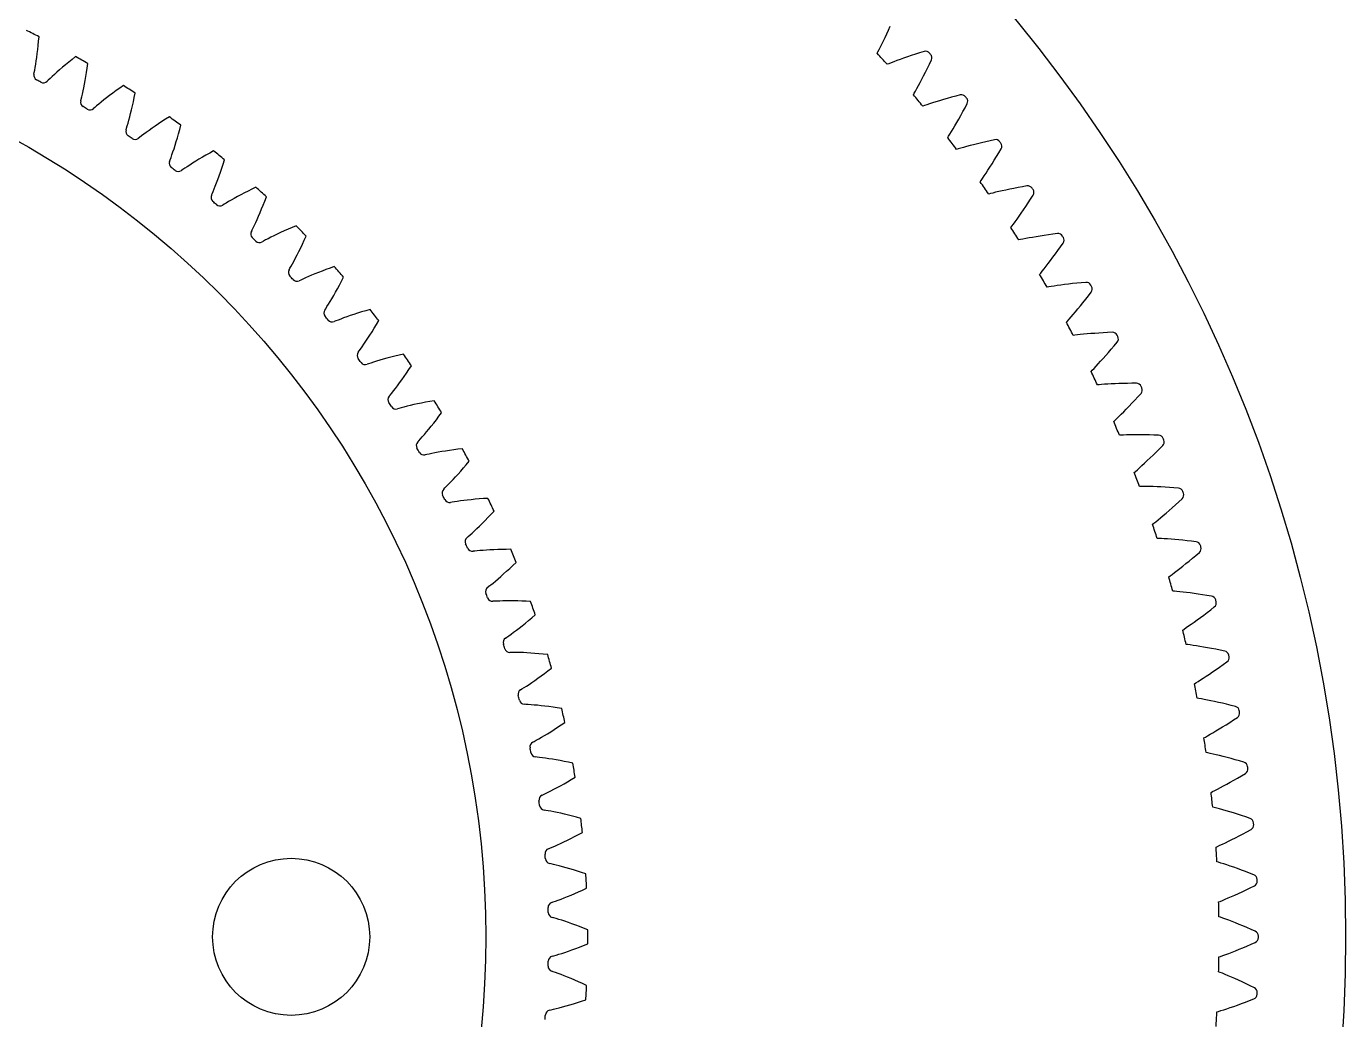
# Model space of a CAD drawing. Header units: millimetres. Extents: x -82 to 82, y -82 to 82.
# Drawn here: x 6.8 to 82.4, y -4.7 to 52.2 of the extents above; entities that cross this region are included whole.
import ezdxf

# ---------------------------------------------------------------- set-up
doc = ezdxf.new("R2010")
doc.units = ezdxf.units.MM

msp = doc.modelspace()

# ---------------------------------------------------------------- linework, layer by layer
at = {"layer": 'journal'}
msp.add_circle((-19, 0), 52.15, dxfattribs=at)
at = {"layer": 'outer'}
msp.add_circle((0, 0), 82.428227, dxfattribs=at)
at = {"layer": 'output_ring'}
for p, q in [((56.2258, 51.946476), (56.32638, 52.171796)), ((55.939775, 51.331768), (56.031903, 51.525693)), ((56.031903, 51.525693), (56.127463, 51.730886)), ((56.127463, 51.730886), (56.2258, 51.946476)), ((55.58438, 50.617611), (55.629186, 50.704791)), ((55.629186, 50.704791), (55.69422, 50.832763)), ((55.69422, 50.832763), (55.769497, 50.983044)), ((55.769497, 50.983044), (55.851924, 51.150307)), ((55.851924, 51.150307), (55.939775, 51.331768)), ((58.270045, 50.719956), (58.017645, 50.641682)), ((56.241858, 50.02435), (56.150472, 49.988902)), ((56.375927, 50.075651), (56.241858, 50.02435)), ((56.533254, 50.134807), (56.375927, 50.075651)), ((56.708216, 50.199298), (56.533254, 50.134807)), ((56.897866, 50.267701), (56.708216, 50.199298)), ((57.100358, 50.339053), (56.897866, 50.267701)), ((57.314416, 50.412641), (57.100358, 50.339053)), ((57.539104, 50.487904), (57.314416, 50.412641)), ((57.773704, 50.564381), (57.539104, 50.487904)), ((58.017645, 50.641682), (57.773704, 50.564381)), ((58.4617, 49.767329), (58.573808, 49.997361)), ((58.573808, 49.997361), (58.688114, 50.235618)), ((58.140425, 49.134123), (58.244494, 49.335135)), ((58.244494, 49.335135), (58.351773, 49.546418)), ((58.351773, 49.546418), (58.4617, 49.767329)), ((57.703686, 48.330806), (57.774022, 48.455942)), ((57.774022, 48.455942), (57.855526, 48.602939)), ((57.855526, 48.602939), (57.944885, 48.766603)), ((57.944885, 48.766603), (58.040258, 48.944227)), ((58.040258, 48.944227), (58.140425, 49.134123)), ((57.655269, 48.245578), (57.703686, 48.330806)), ((58.423426, 47.670947), (58.287327, 47.625305)), ((58.583092, 47.723463), (58.423426, 47.670947)), ((58.760602, 47.780571), (58.583092, 47.723463)), ((58.95295, 47.840972), (58.760602, 47.780571)), ((59.158252, 47.903782), (58.95295, 47.840972)), ((59.375204, 47.968342), (59.158252, 47.903782)), ((59.602847, 48.03413), (59.375204, 47.968342)), ((59.840443, 48.100715), (59.602847, 48.03413)), ((60.087407, 48.167734), (59.840443, 48.100715)), ((60.342863, 48.23537), (60.087407, 48.167734)), ((60.616101, 47.500688), (60.740283, 47.73395)), ((58.287327, 47.625305), (58.194536, 47.593715)), ((60.259345, 46.852834), (60.375377, 47.059439)), ((60.375377, 47.059439), (60.494459, 47.275553)), ((60.494459, 47.275553), (60.616101, 47.500688)), ((59.752469, 45.994113), (59.840057, 46.137568)), ((59.840057, 46.137568), (59.936191, 46.297347)), ((59.936191, 46.297347), (60.038918, 46.470821)), ((60.038918, 46.470821), (60.14695, 46.656356)), ((60.14695, 46.656356), (60.259345, 46.852834)), ((59.62501, 45.788907), (59.676954, 45.872032)), ((59.676954, 45.872032), (59.752469, 45.994113)), ((61.112363, 45.384472), (60.90461, 45.330314)), ((61.331828, 45.43989), (61.112363, 45.384472)), ((61.562026, 45.496087), (61.331828, 45.43989)), ((61.802202, 45.552665), (61.562026, 45.496087)), ((62.051756, 45.609283), (61.802202, 45.552665)), ((62.30982, 45.666162), (62.051756, 45.609283)), ((60.23054, 45.14271), (60.136508, 45.115033)), ((60.368431, 45.182613), (60.23054, 45.14271)), ((60.530156, 45.228396), (60.368431, 45.182613)), ((60.709901, 45.278021), (60.530156, 45.228396)), ((60.90461, 45.330314), (60.709901, 45.278021)), ((62.293063, 44.489901), (62.42109, 44.700839)), ((62.42109, 44.700839), (62.552053, 44.920683)), ((62.552053, 44.920683), (62.685894, 45.14854)), ((61.822348, 43.746869), (61.93225, 43.915889)), ((61.93225, 43.915889), (62.047956, 44.096738)), ((62.047956, 44.096738), (62.16848, 44.288336)), ((62.16848, 44.288336), (62.293063, 44.489901)), ((61.490149, 43.251906), (61.545529, 43.332783)), ((61.545529, 43.332783), (61.626089, 43.451595)), ((61.626089, 43.451595), (61.719608, 43.591256)), ((61.719608, 43.591256), (61.822348, 43.746869)), ((62.068088, 42.580919), (61.972979, 42.557204)), ((62.207529, 42.615012), (62.068088, 42.580919)), ((62.37103, 42.653983), (62.207529, 42.615012)), ((62.552695, 42.696038), (62.37103, 42.653983)), ((62.749423, 42.740131), (62.552695, 42.696038)), ((62.959261, 42.785542), (62.749423, 42.740131)), ((63.180854, 42.831721), (62.959261, 42.785542)), ((63.413204, 42.87823), (63.180854, 42.831721)), ((63.655538, 42.9247), (63.413204, 42.87823)), ((63.907245, 42.970818), (63.655538, 42.9247)), ((64.167464, 43.016841), (63.907245, 42.970818)), ((64.378267, 42.261872), (64.521533, 42.483924)), ((63.840109, 41.459759), (63.968551, 41.646142)), ((63.968551, 41.646142), (64.101465, 41.842314)), ((64.101465, 41.842314), (64.238213, 42.047705)), ((64.238213, 42.047705), (64.378267, 42.261872)), ((63.306131, 40.717513), (63.391597, 40.832848)), ((63.391597, 40.832848), (63.490882, 40.96847)), ((63.490882, 40.96847), (63.600048, 41.119644)), ((63.600048, 41.119644), (63.716932, 41.283914)), ((63.716932, 41.283914), (63.840109, 41.459759)), ((63.247414, 40.639026), (63.306131, 40.717513)), ((64.484152, 40.074968), (64.28575, 40.039151)), ((64.695708, 40.111551), (64.484152, 40.074968)), ((64.91904, 40.148411), (64.695708, 40.111551)), ((65.153133, 40.185149), (64.91904, 40.148411)), ((65.397201, 40.221431), (65.153133, 40.185149)), ((65.650618, 40.256968), (65.397201, 40.221431)), ((65.912536, 40.292053), (65.650618, 40.256968)), ((63.796747, 39.944426), (63.700729, 39.924715)), ((63.937494, 39.972651), (63.796747, 39.944426)), ((64.102483, 40.004741), (63.937494, 39.972651)), ((64.28575, 40.039151), (64.102483, 40.004741)), ((65.797411, 39.12132), (65.94264, 39.320805)), ((65.94264, 39.320805), (66.09154, 39.528919)), ((66.09154, 39.528919), (66.243978, 39.744777)), ((65.266172, 38.420282), (65.389832, 38.579513)), ((65.389832, 38.579513), (65.520265, 38.750045)), ((65.520265, 38.750045), (65.656399, 38.930886)), ((65.656399, 38.930886), (65.797411, 39.12132)), ((64.893721, 37.954852), (64.955674, 38.030811)), ((64.955674, 38.030811), (65.045894, 38.142466)), ((65.045894, 38.142466), (65.150771, 38.273812)), ((65.150771, 38.273812), (65.266172, 38.420282)), ((65.413486, 37.237858), (65.316726, 37.222185)), ((65.555291, 37.260164), (65.413486, 37.237858)), ((65.721479, 37.285317), (65.555291, 37.260164)), ((65.906026, 37.312022), (65.721479, 37.285317)), ((66.105754, 37.339499), (65.906026, 37.312022)), ((66.318656, 37.367192), (66.105754, 37.339499)), ((66.543336, 37.394667), (66.318656, 37.367192)), ((66.778762, 37.421569), (66.543336, 37.394667)), ((67.024136, 37.447599), (66.778762, 37.421569)), ((67.278818, 37.472493), (67.024136, 37.447599)), ((67.541976, 37.49658), (67.278818, 37.472493)), ((67.229064, 36.147333), (67.377926, 36.331694)), ((67.377926, 36.331694), (67.531382, 36.524922)), ((67.531382, 36.524922), (67.688866, 36.726619)), ((67.688866, 36.726619), (67.85021, 36.935904)), ((66.696363, 35.512008), (66.817797, 35.653517)), ((66.817797, 35.653517), (66.948016, 35.80743)), ((66.948016, 35.80743), (67.085476, 35.972351)), ((67.085476, 35.972351), (67.229064, 36.147333)), ((66.426182, 35.204092), (66.491261, 35.277391)), ((66.491261, 35.277391), (66.586078, 35.385169)), ((66.586078, 35.385169), (66.696363, 35.512008)), ((66.915466, 34.465961), (66.818136, 34.454354)), ((67.058082, 34.482309), (66.915466, 34.465961)), ((67.225177, 34.500481), (67.058082, 34.482309)), ((67.410681, 34.519435), (67.225177, 34.500481)), ((67.611384, 34.538524), (67.410681, 34.519435)), ((67.825259, 34.557277), (67.611384, 34.538524)), ((68.050893, 34.575319), (67.825259, 34.557277)), ((68.287239, 34.59234), (68.050893, 34.575319)), ((68.533487, 34.608072), (68.287239, 34.59234)), ((68.788988, 34.622279), (68.533487, 34.608072)), ((69.052924, 34.635324), (68.788988, 34.622279)), ((69.167443, 33.859888), (69.337409, 34.062234)), ((68.532997, 33.131549), (68.683786, 33.300364)), ((68.683786, 33.300364), (68.840238, 33.478331)), ((68.840238, 33.478331), (69.00165, 33.664963)), ((69.00165, 33.664963), (69.167443, 33.859888)), ((67.910201, 32.462081), (68.009448, 32.565795)), ((68.009448, 32.565795), (68.124948, 32.687904)), ((68.124948, 32.687904), (68.252201, 32.824204)), ((68.252201, 32.824204), (68.388751, 32.972529)), ((68.388751, 32.972529), (68.532997, 33.131549)), ((67.84211, 32.391572), (67.910201, 32.462081)), ((68.300055, 31.6336), (68.202324, 31.626079)), ((68.44323, 31.643962), (68.300055, 31.6336)), ((68.610939, 31.65512), (68.44323, 31.643962)), ((68.797074, 31.666289), (68.610939, 31.65512)), ((68.998401, 31.676957), (68.797074, 31.666289)), ((69.212873, 31.686737), (68.998401, 31.676957)), ((69.439065, 31.695315), (69.212873, 31.686737)), ((69.675916, 31.702424), (69.439065, 31.695315)), ((69.922607, 31.70783), (69.675916, 31.702424)), ((70.178479, 31.711326), (69.922607, 31.70783)), ((70.44273, 31.713307), (70.178479, 31.711326)), ((70.524676, 30.933755), (70.702966, 31.128806)), ((69.860287, 30.232623), (70.018013, 30.394976)), ((70.018013, 30.394976), (70.18178, 30.566234)), ((70.18178, 30.566234), (70.350866, 30.745944)), ((70.350866, 30.745944), (70.524676, 30.933755)), ((69.139019, 29.522227), (69.210003, 29.589822)), ((69.210003, 29.589822), (69.313506, 29.689289)), ((69.313506, 29.689289), (69.434018, 29.806455)), ((69.434018, 29.806455), (69.566867, 29.937306)), ((69.566867, 29.937306), (69.709509, 30.079783)), ((69.709509, 30.079783), (69.860287, 30.232623)), ((69.564822, 28.745742), (69.466861, 28.74232)), ((69.708305, 28.750099), (69.564822, 28.745742)), ((69.876335, 28.754225), (69.708305, 28.750099)), ((70.062774, 28.75759), (69.876335, 28.754225)), ((70.264371, 28.759818), (70.062774, 28.75759)), ((70.479064, 28.760609), (70.264371, 28.759818)), ((70.705417, 28.759707), (70.479064, 28.760609)), ((70.942358, 28.756891), (70.705417, 28.759707)), ((71.189059, 28.751962), (70.942358, 28.756891)), ((71.444853, 28.74474), (71.189059, 28.751962)), ((71.708955, 28.735654), (71.444853, 28.74474)), ((71.758185, 27.953354), (71.944487, 28.140768)), ((70.907972, 27.134266), (71.065018, 27.280658)), ((71.065018, 27.280658), (71.229405, 27.436264)), ((71.229405, 27.436264), (71.4002, 27.600515)), ((71.4002, 27.600515), (71.576663, 27.772986)), ((71.576663, 27.772986), (71.758185, 27.953354)), ((70.314635, 26.601089), (70.388387, 26.665653)), ((70.388387, 26.665653), (70.495965, 26.760698)), ((70.495965, 26.760698), (70.621277, 26.872715)), ((70.621277, 26.872715), (70.759489, 26.997888)), ((70.759489, 26.997888), (70.907972, 27.134266)), ((70.707548, 25.807455), (70.609531, 25.808138)), ((70.851088, 25.8058), (70.707548, 25.807455)), ((71.019143, 25.802886), (70.851088, 25.8058)), ((71.20556, 25.79844), (71.019143, 25.802886)), ((71.407073, 25.792224), (71.20556, 25.79844)), ((71.621612, 25.784024), (71.407073, 25.792224)), ((71.847728, 25.773644), (71.621612, 25.784024)), ((72.084343, 25.760909), (71.847728, 25.773644)), ((72.330621, 25.745653), (72.084343, 25.760909)), ((72.585889, 25.727726), (72.330621, 25.745653)), ((72.849378, 25.707588), (72.585889, 25.727726)), ((72.865806, 24.923914), (73.059792, 25.103361)), ((71.982039, 24.141147), (72.145078, 24.280834)), ((72.145078, 24.280834), (72.315836, 24.42942)), ((72.315836, 24.42942), (72.49336, 24.586374)), ((72.49336, 24.586374), (72.67689, 24.751305)), ((72.67689, 24.751305), (72.865806, 24.923914)), ((71.366895, 23.633284), (71.443287, 23.694703)), ((71.443287, 23.694703), (71.554749, 23.78516)), ((71.554749, 23.78516), (71.684643, 23.89183)), ((71.684643, 23.89183), (71.827975, 24.011106)), ((71.827975, 24.011106), (71.982039, 24.141147)), ((71.72623, 22.823893), (71.628327, 22.82868)), ((71.869574, 22.816228), (71.72623, 22.823893)), ((72.03736, 22.806279), (71.869574, 22.816228)), ((72.223427, 22.794031), (72.03736, 22.806279)), ((72.424503, 22.779382), (72.223427, 22.794031)), ((72.63851, 22.762205), (72.424503, 22.779382)), ((72.863993, 22.742366), (72.63851, 22.762205)), ((73.099868, 22.719733), (72.863993, 22.742366)), ((73.345291, 22.694178), (73.099868, 22.719733)), ((73.599584, 22.665576), (73.345291, 22.694178)), ((73.861999, 22.634423), (73.599584, 22.665576)), ((73.845595, 21.850748), (74.046926, 22.021915)), ((72.929825, 21.105677), (73.09857, 21.238414)), ((73.09857, 21.238414), (73.275401, 21.379719)), ((73.275401, 21.379719), (73.459341, 21.529101)), ((73.459341, 21.529101), (73.649617, 21.686201)), ((73.649617, 21.686201), (73.845595, 21.850748)), ((72.293953, 20.624018), (72.37285, 20.682184)), ((72.37285, 20.682184), (72.488003, 20.767894)), ((72.488003, 20.767894), (72.622249, 20.869032)), ((72.622249, 20.869032), (72.770451, 20.982201)), ((72.770451, 20.982201), (72.929825, 21.105677)), ((72.619079, 19.80029), (72.521462, 19.809172)), ((72.761977, 19.786629), (72.619079, 19.80029)), ((72.929199, 19.769663), (72.761977, 19.786629)), ((73.11459, 19.749634), (72.929199, 19.769663)), ((73.314876, 19.726578), (73.11459, 19.749634)), ((73.527976, 19.700453), (73.314876, 19.726578)), ((73.75243, 19.67119), (73.527976, 19.700453)), ((73.987151, 19.638699), (73.75243, 19.67119)), ((74.231288, 19.602889), (73.987151, 19.638699)), ((74.484161, 19.563664), (74.231288, 19.602889)), ((74.745041, 19.521549), (74.484161, 19.563664)), ((74.695835, 18.739248), (74.904157, 18.901834)), ((73.749667, 18.033179), (73.923822, 18.158734)), ((73.923822, 18.158734), (74.106415, 18.29251)), ((74.106415, 18.29251), (74.29645, 18.434058)), ((74.29645, 18.434058), (74.493138, 18.583053)), ((74.493138, 18.583053), (74.695835, 18.739248)), ((73.094183, 17.578571), (73.175447, 17.633382)), ((73.175447, 17.633382), (73.294088, 17.714195)), ((73.294088, 17.714195), (73.432452, 17.809622)), ((73.432452, 17.809622), (73.585262, 17.916486)), ((73.585262, 17.916486), (73.749667, 18.033179)), ((73.38453, 16.74195), (73.287371, 16.754912)), ((73.52673, 16.722317), (73.38453, 16.74195)), ((73.693095, 16.698363), (73.52673, 16.722317)), ((73.877485, 16.670589), (73.693095, 16.698363)), ((74.07663, 16.639166), (73.877485, 16.670589)), ((74.288449, 16.604141), (74.07663, 16.639166)), ((74.511481, 16.565503), (74.288449, 16.604141)), ((74.744635, 16.523212), (74.511481, 16.565503)), ((74.987059, 16.47721), (74.744635, 16.523212)), ((75.238067, 16.427431), (74.987059, 16.47721)), ((75.496954, 16.374428), (75.238067, 16.427431)), ((74.619388, 15.047197), (74.807422, 15.173209)), ((74.807422, 15.173209), (75.003217, 15.306676)), ((75.003217, 15.306676), (75.205972, 15.447304)), ((75.205972, 15.447304), (75.415032, 15.594874)), ((75.415032, 15.594874), (75.62998, 15.748593)), ((73.766182, 14.502285), (73.849669, 14.553645)), ((73.849669, 14.553645), (73.97159, 14.629418)), ((73.97159, 14.629418), (74.113829, 14.718968)), ((74.113829, 14.718968), (74.27098, 14.819339)), ((74.27098, 14.819339), (74.440127, 14.929045)), ((74.440127, 14.929045), (74.619388, 15.047197)), ((74.021239, 13.654239), (73.924708, 13.671259)), ((74.162493, 13.628669), (74.021239, 13.654239)), ((74.327709, 13.59777), (74.162493, 13.628669)), ((74.510773, 13.562298), (74.327709, 13.59777)), ((74.708428, 13.522563), (74.510773, 13.562298)), ((74.918595, 13.478699), (74.708428, 13.522563)), ((75.139813, 13.430756), (74.918595, 13.478699)), ((75.370991, 13.378738), (75.139813, 13.430756)), ((75.611276, 13.322625), (75.370991, 13.378738)), ((75.859979, 13.262378), (75.611276, 13.322625)), ((76.116421, 13.19858), (75.859979, 13.262378)), ((75.377191, 12.02729), (75.578404, 12.152441)), ((75.578404, 12.152441), (75.78687, 12.284455)), ((75.78687, 12.284455), (76.001926, 12.423141)), ((76.001926, 12.423141), (76.223122, 12.567724)), ((74.308769, 11.400557), (74.394333, 11.448376)), ((74.394333, 11.448376), (74.519321, 11.518977)), ((74.519321, 11.518977), (74.665185, 11.602492)), ((74.665185, 11.602492), (74.826401, 11.696194)), ((74.826401, 11.696194), (74.999994, 11.798721)), ((74.999994, 11.798721), (75.184045, 11.909262)), ((75.184045, 11.909262), (75.377191, 12.02729)), ((74.52809, 10.542574), (74.432357, 10.563622)), ((74.668149, 10.511112), (74.52809, 10.542574)), ((74.831926, 10.473321), (74.668149, 10.511112)), ((75.013345, 10.430214), (74.831926, 10.473321)), ((75.209162, 10.382237), (75.013345, 10.430214)), ((75.417308, 10.329611), (75.209162, 10.382237)), ((75.636324, 10.272446), (75.417308, 10.329611)), ((75.865122, 10.210793), (75.636324, 10.272446)), ((76.102846, 10.144667), (75.865122, 10.210793)), ((76.348808, 10.074058), (76.102846, 10.144667)), ((76.602353, 9.999578), (76.348808, 10.074058)), ((76.021, 8.976886), (76.234811, 9.100054)), ((76.234811, 9.100054), (76.455486, 9.229613)), ((76.455486, 9.229613), (76.682543, 9.364807)), ((74.720993, 8.278828), (74.808485, 8.323022)), ((74.808485, 8.323022), (74.936319, 8.388328)), ((74.936319, 8.388328), (75.085552, 8.465661)), ((75.085552, 8.465661), (75.250551, 8.55253)), ((75.250551, 8.55253), (75.428285, 8.647698)), ((75.428285, 8.647698), (75.616804, 8.750435)), ((75.616804, 8.750435), (75.814723, 8.860271)), ((75.814723, 8.860271), (76.021, 8.976886)), ((74.904194, 7.412414), (74.809425, 7.437452)), ((75.042812, 7.375114), (74.904194, 7.412414)), ((75.204863, 7.330498), (75.042812, 7.375114)), ((75.384317, 7.279832), (75.204863, 7.330498)), ((75.577954, 7.223697), (75.384317, 7.279832)), ((75.783713, 7.162401), (75.577954, 7.223697)), ((76.000144, 7.096115), (75.783713, 7.162401)), ((76.226159, 7.024935), (76.000144, 7.096115)), ((76.460906, 6.948912), (76.226159, 7.024935)), ((76.703695, 6.868065), (76.460906, 6.948912)), ((76.953898, 6.783033), (76.703695, 6.868065)), ((76.774918, 6.019894), (77.007437, 6.145461)), ((75.221854, 5.242962), (75.374195, 5.313979)), ((75.374195, 5.313979), (75.542687, 5.393862)), ((75.542687, 5.393862), (75.72425, 5.481504)), ((75.72425, 5.481504), (75.916905, 5.576256)), ((75.916905, 5.576256), (76.119251, 5.677708)), ((76.119251, 5.677708), (76.33023, 5.785583)), ((76.33023, 5.785583), (76.549011, 5.89969)), ((76.549011, 5.89969), (76.774918, 6.019894)), ((75.002131, 5.142576), (75.091397, 5.183067)), ((75.091397, 5.183067), (75.221854, 5.242962)), ((75.14889, 4.26925), (75.055253, 4.298234)), ((75.285825, 4.226178), (75.14889, 4.26925)), ((75.445865, 4.174815), (75.285825, 4.226178)), ((75.62304, 4.116679), (75.445865, 4.174815)), ((75.814156, 4.052485), (75.62304, 4.116679)), ((76.017168, 3.982625), (75.814156, 4.052485)), ((76.230633, 3.907334), (76.017168, 3.982625)), ((76.453469, 3.826753), (76.230633, 3.907334)), ((76.684827, 3.740966), (76.453469, 3.826753)), ((76.924017, 3.650023), (76.684827, 3.740966)), ((77.170441, 3.554589), (76.924017, 3.650023)), ((75.702295, 2.225732), (75.887369, 2.305693)), ((75.887369, 2.305693), (76.083823, 2.392295)), ((76.083823, 2.392295), (76.290239, 2.485184)), ((76.290239, 2.485184), (76.50555, 2.58413)), ((76.50555, 2.58413), (76.728918, 2.688975)), ((76.728918, 2.688975), (76.95966, 2.799614)), ((76.95966, 2.799614), (77.197233, 2.915334)), ((75.151691, 1.997302), (75.242574, 2.03402)), ((75.242574, 2.03402), (75.375424, 2.088399)), ((75.375424, 2.088399), (75.530605, 2.152974)), ((75.530605, 2.152974), (75.702295, 2.225732)), ((75.261749, 1.118596), (75.169408, 1.151476)), ((75.39676, 1.069828), (75.261749, 1.118596)), ((75.554509, 1.011808), (75.39676, 1.069828)), ((75.729095, 0.946304), (75.554509, 1.011808)), ((75.917355, 0.874163), (75.729095, 0.946304)), ((76.117263, 0.795863), (75.917355, 0.874163)), ((76.327388, 0.711699), (76.117263, 0.795863)), ((76.546654, 0.621857), (76.327388, 0.711699)), ((76.774216, 0.526458), (76.546654, 0.621857)), ((77.009389, 0.425578), (76.774216, 0.526458)), ((77.2516, 0.319908), (77.009389, 0.425578)), ((76.117263, -0.795863), (76.327388, -0.711699)), ((76.327388, -0.711699), (76.546654, -0.621857)), ((76.546654, -0.621857), (76.774216, -0.526458)), ((76.774216, -0.526458), (77.009389, -0.425578)), ((77.009389, -0.425578), (77.2516, -0.319908)), ((75.169408, -1.151476), (75.261749, -1.118596)), ((75.261749, -1.118596), (75.39676, -1.069828)), ((75.39676, -1.069828), (75.554509, -1.011808)), ((75.554509, -1.011808), (75.729095, -0.946304)), ((75.729095, -0.946304), (75.917355, -0.874163)), ((75.917355, -0.874163), (76.117263, -0.795863)), ((75.242574, -2.03402), (75.151691, -1.997302)), ((75.375424, -2.088399), (75.242574, -2.03402)), ((75.530605, -2.152974), (75.375424, -2.088399)), ((75.702295, -2.225732), (75.530605, -2.152974)), ((75.887369, -2.305693), (75.702295, -2.225732)), ((76.083823, -2.392295), (75.887369, -2.305693)), ((76.290239, -2.485184), (76.083823, -2.392295)), ((76.50555, -2.58413), (76.290239, -2.485184)), ((76.728918, -2.688975), (76.50555, -2.58413)), ((76.95966, -2.799614), (76.728918, -2.688975)), ((77.197233, -2.915334), (76.95966, -2.799614)), ((76.453469, -3.826753), (76.684827, -3.740966)), ((76.684827, -3.740966), (76.924017, -3.650023)), ((76.924017, -3.650023), (77.170441, -3.554589)), ((75.055253, -4.298234), (75.14889, -4.26925)), ((75.14889, -4.26925), (75.285825, -4.226178)), ((75.285825, -4.226178), (75.445865, -4.174815)), ((75.445865, -4.174815), (75.62304, -4.116679)), ((75.62304, -4.116679), (75.814156, -4.052485)), ((75.814156, -4.052485), (76.017168, -3.982625)), ((76.017168, -3.982625), (76.230633, -3.907334)), ((76.230633, -3.907334), (76.453469, -3.826753))]:
    msp.add_line(p, q, dxfattribs=at)
for centre, radius, start, end in [((58.35532, 50.432331), 0.3, 40.834511, 106.51415), ((0, 0), 75.178227, 41.677612, 42.322388), ((0, 0), 77.428227, 40.765489, 40.834511), ((58.416032, 50.361996), 0.3, 335.08585, 40.765489), ((0, 0), 75.178227, 39.277612, 39.922388), ((60.416019, 47.944426), 0.3, 38.434511, 104.11415), ((0, 0), 77.428227, 38.365489, 38.434511), ((60.473732, 47.871611), 0.3, 332.68585, 38.365489), ((0, 0), 75.178227, 36.877612, 37.522388), ((62.370729, 45.37241), 0.3, 36.034511, 101.71415), ((0, 0), 77.428227, 35.965489, 36.034511), ((62.425342, 45.297242), 0.3, 330.28585, 35.965489), ((0, 0), 75.178227, 34.477612, 35.122388), ((64.216018, 42.720796), 0.3, 33.634511, 99.31415), ((0, 0), 77.428227, 33.565489, 33.634511), ((64.267435, 42.643407), 0.3, 327.88585, 33.565489), ((0, 0), 75.178227, 32.077612, 32.722388), ((65.948651, 39.994235), 0.3, 31.234511, 96.91415), ((0, 0), 77.428227, 31.165489, 31.234511), ((65.996783, 39.91476), 0.3, 325.48585, 31.165489), ((0, 0), 75.178227, 29.677612, 30.322388), ((67.565588, 37.19751), 0.3, 28.834511, 94.51415), ((0, 0), 77.428227, 28.765489, 28.834511), ((67.610349, 37.11609), 0.3, 323.08585, 28.765489), ((0, 0), 75.178227, 27.277612, 27.922388), ((69.063991, 34.335528), 0.3, 26.434511, 92.11415), ((0, 0), 77.428227, 26.365489, 26.434511), ((69.105304, 34.252305), 0.3, 320.68585, 26.365489), ((0, 0), 75.178227, 24.877612, 25.522388), ((70.441233, 31.413311), 0.3, 24.034511, 89.71415), ((70.479024, 31.32843), 0.3, 318.28585, 23.965489), ((0, 0), 77.428227, 23.965489, 24.034511), ((0, 0), 75.178227, 22.477612, 23.122388), ((71.694897, 28.435983), 0.3, 21.634511, 87.31415), ((71.729101, 28.349595), 0.3, 315.88585, 21.565489), ((0, 0), 77.428227, 21.565489, 21.634511), ((0, 0), 75.178227, 20.077612, 20.722388), ((72.822784, 25.408769), 0.3, 19.234511, 84.91415), ((72.85334, 25.321024), 0.3, 313.48585, 19.165489), ((0, 0), 77.428227, 19.165489, 19.234511), ((0, 0), 75.178227, 17.677612, 18.322388), ((73.822915, 22.33698), 0.3, 16.834511, 82.51415), ((73.849769, 22.248032), 0.3, 311.08585, 16.765489), ((0, 0), 77.428227, 16.765489, 16.834511), ((0, 0), 75.178227, 15.277612, 15.922388), ((74.693535, 19.226004), 0.3, 14.434511, 80.11415), ((74.716642, 19.13601), 0.3, 308.68585, 14.365489), ((0, 0), 77.428227, 14.365489, 14.434511), ((0, 0), 75.178227, 12.877612, 13.522388), ((75.433118, 16.081299), 0.3, 12.034511, 77.71415), ((75.452435, 15.990416), 0.3, 306.28585, 11.965489), ((0, 0), 77.428227, 11.965489, 12.034511), ((0, 0), 75.178227, 10.477612, 11.122388), ((76.040365, 12.908381), 0.3, 9.634511, 75.31415), ((76.05586, 12.816769), 0.3, 303.88585, 9.565489), ((0, 0), 77.428227, 9.565489, 9.634511), ((0, 0), 75.178227, 8.077612, 8.722388), ((76.514211, 9.712819), 0.3, 7.234511, 72.91415), ((76.525857, 9.620638), 0.3, 301.48585, 7.165489), ((0, 0), 77.428227, 7.165489, 7.234511), ((0, 0), 75.178227, 5.677612, 6.322388), ((76.853826, 6.500216), 0.3, 4.834511, 70.51415), ((76.861601, 6.407629), 0.3, 299.08585, 4.765489), ((0, 0), 77.428227, 4.765489, 4.834511), ((0, 0), 75.178227, 3.277612, 3.922388), ((77.058613, 3.27621), 0.3, 2.434511, 68.11415), ((77.062504, 3.183379), 0.3, 296.68585, 2.365489), ((0, 0), 77.428227, 2.365489, 2.434511), ((0, 0), 75.178227, 0.877612, 1.522388), ((77.128213, 0.046457), 0.3, 0.034511, 65.71415), ((0, 0), 77.428227, 359.965489, 0.034511), ((77.128213, -0.046457), 0.3, 294.28585, 359.965489), ((0, 0), 75.178227, 358.477612, 359.122388), ((77.062504, -3.183379), 0.3, 357.634511, 63.31415), ((77.058613, -3.27621), 0.3, 291.88585, 357.565489), ((0, 0), 77.428227, 357.565489, 357.634511), ((0, 0), 75.178227, 356.077612, 356.722388)]:
    msp.add_arc(centre, radius, start, end, dxfattribs=at)
at = {"layer": 'pin'}
msp.add_circle((22, 0), 4.5, dxfattribs=at)
at = {"layer": 'thin_ring_external'}
for p, q in [((7.527855, 51.311191), (7.550254, 51.566307)), ((7.449079, 50.600836), (7.476976, 50.827908)), ((7.476976, 50.827908), (7.503338, 51.064894)), ((7.503338, 51.064894), (7.527855, 51.311191)), ((7.330515, 49.810849), (7.360127, 49.987837)), ((7.360127, 49.987837), (7.390182, 50.17966)), ((7.390182, 50.17966), (7.420006, 50.38443)), ((7.420006, 50.38443), (7.449079, 50.600836)), ((9.069888, 49.965867), (8.895049, 49.818316)), ((9.253865, 50.117555), (9.069888, 49.965867)), ((9.446648, 50.272793), (9.253865, 50.117555)), ((9.647971, 50.431079), (9.446648, 50.272793)), ((10.314192, 49.771916), (10.35061, 50.02541)), ((7.26058, 49.422831), (7.277, 49.516065)), ((7.277, 49.516065), (7.302288, 49.651692)), ((7.302288, 49.651692), (7.330515, 49.810849)), ((8.180744, 49.176295), (8.081033, 49.080944)), ((8.298546, 49.286976), (8.180744, 49.176295)), ((8.430519, 49.40857), (8.298546, 49.286976)), ((8.574668, 49.538648), (8.430519, 49.40857)), ((8.729782, 49.675615), (8.574668, 49.538648)), ((8.895049, 49.818316), (8.729782, 49.675615)), ((10.196403, 49.066979), (10.236766, 49.292169)), ((10.236766, 49.292169), (10.276144, 49.527343)), ((10.276144, 49.527343), (10.314192, 49.771916)), ((8.081033, 49.080944), (8.011961, 49.016203)), ((10.0345, 48.284723), (10.073818, 48.459811)), ((10.073818, 48.459811), (10.114394, 48.649687)), ((10.114394, 48.649687), (10.155453, 48.852503)), ((10.155453, 48.852503), (10.196403, 49.066979)), ((11.971826, 48.485011), (11.779772, 48.343688)), ((12.172868, 48.629392), (11.971826, 48.485011)), ((12.382605, 48.776348), (12.172868, 48.629392)), ((9.943296, 47.901146), (9.964827, 47.993334)), ((9.964827, 47.993334), (9.997549, 48.127363)), ((9.997549, 48.127363), (10.0345, 48.284723)), ((10.972203, 47.708319), (10.848483, 47.604296)), ((11.110673, 47.822458), (10.972203, 47.708319)), ((11.261769, 47.944398), (11.110673, 47.822458)), ((11.424193, 48.072611), (11.261769, 47.944398)), ((11.59707, 48.205992), (11.424193, 48.072611)), ((11.779772, 48.343688), (11.59707, 48.205992)), ((12.907766, 47.606732), (12.960039, 47.839379)), ((12.960039, 47.839379), (13.011502, 48.081485)), ((13.011502, 48.081485), (13.06183, 48.332588)), ((10.74367, 47.514581), (10.671137, 47.453744)), ((10.848483, 47.604296), (10.74367, 47.514581)), ((12.699212, 46.784614), (12.750186, 46.971966)), ((12.750186, 46.971966), (12.802356, 47.172213)), ((12.802356, 47.172213), (12.855059, 47.384107)), ((12.855059, 47.384107), (12.907766, 47.606732)), ((15.021931, 46.973484), (14.804416, 46.838306)), ((12.538113, 46.233988), (12.56469, 46.32485)), ((12.56469, 46.32485), (12.604745, 46.456872)), ((12.604745, 46.456872), (12.650309, 46.611958)), ((12.650309, 46.611958), (12.699212, 46.784614)), ((13.856967, 46.204542), (13.699383, 46.091111)), ((14.026207, 46.323613), (13.856967, 46.204542)), ((14.206169, 46.447268), (14.026207, 46.323613)), ((14.396179, 46.57469), (14.206169, 46.447268)), ((14.595727, 46.705218), (14.396179, 46.57469)), ((14.804416, 46.838306), (14.595727, 46.705218)), ((15.546872, 46.006129), (15.611594, 46.245032)), ((15.611594, 46.245032), (15.675678, 46.492982)), ((13.315977, 45.803919), (13.240202, 45.74717)), ((13.425572, 45.887723), (13.315977, 45.803919)), ((13.554835, 45.984773), (13.425572, 45.887723)), ((13.699383, 46.091111), (13.554835, 45.984773)), ((15.352676, 45.348662), (15.416972, 45.557332)), ((15.416972, 45.557332), (15.481863, 45.776715)), ((15.481863, 45.776715), (15.546872, 46.006129)), ((15.068692, 44.515678), (15.115959, 44.645293)), ((15.115959, 44.645293), (15.169997, 44.797633)), ((15.169997, 44.797633), (15.228337, 44.967334)), ((15.228337, 44.967334), (15.289555, 45.151594)), ((15.289555, 45.151594), (15.352676, 45.348662)), ((16.911162, 44.664246), (16.714422, 44.547485)), ((17.117598, 44.783584), (16.911162, 44.664246)), ((17.333302, 44.904973), (17.117598, 44.783584)), ((17.557933, 45.027964), (17.333302, 44.904973)), ((15.03715, 44.426418), (15.068692, 44.515678)), ((15.790141, 43.954152), (15.711355, 43.901663)), ((15.904186, 44.031791), (15.790141, 43.954152)), ((16.038599, 44.121573), (15.904186, 44.031791)), ((16.188785, 44.219787), (16.038599, 44.121573)), ((16.352379, 44.324364), (16.188785, 44.219787)), ((16.527922, 44.433932), (16.352379, 44.324364)), ((16.714422, 44.547485), (16.527922, 44.433932)), ((17.951239, 43.807675), (18.028788, 44.03316)), ((18.028788, 44.03316), (18.106572, 44.268135)), ((18.106572, 44.268135), (18.184218, 44.512177)), ((17.653511, 43.013489), (17.724787, 43.194097)), ((17.724787, 43.194097), (17.798668, 43.387389)), ((17.798668, 43.387389), (17.874362, 43.5922)), ((17.874362, 43.5922), (17.951239, 43.807675)), ((17.432817, 42.483927), (17.469228, 42.571314)), ((17.469228, 42.571314), (17.523564, 42.698129)), ((17.523564, 42.698129), (17.585912, 42.84726)), ((17.585912, 42.84726), (17.653511, 43.013489)), ((18.921739, 42.409306), (18.740427, 42.309575)), ((19.114212, 42.512413), (18.921739, 42.409306)), ((19.317085, 42.618159), (19.114212, 42.512413)), ((19.529781, 42.725943), (19.317085, 42.618159)), ((19.751845, 42.835265), (19.529781, 42.725943)), ((19.98291, 42.945695), (19.751845, 42.835265)), ((20.488859, 42.156796), (20.579831, 42.396191)), ((18.158648, 41.970897), (18.077091, 41.922828)), ((18.276798, 42.042136), (18.158648, 41.970897)), ((18.415952, 42.124377), (18.276798, 42.042136)), ((18.571321, 42.214168), (18.415952, 42.124377)), ((18.740427, 42.309575), (18.571321, 42.214168)), ((20.219765, 41.49468), (20.308396, 41.705593)), ((20.308396, 41.705593), (20.398248, 41.926463)), ((20.398248, 41.926463), (20.488859, 42.156796)), ((19.890716, 40.766762), (19.96737, 40.929014)), ((19.96737, 40.929014), (20.048487, 41.105421)), ((20.048487, 41.105421), (20.132904, 41.29435)), ((20.132904, 41.29435), (20.219765, 41.49468)), ((19.717839, 40.412414), (19.759009, 40.497662)), ((19.759009, 40.497662), (19.820248, 40.621291)), ((19.820248, 40.621291), (19.890716, 40.766762)), ((20.839753, 40.080347), (20.679675, 39.999251)), ((21.013858, 40.166293), (20.839753, 40.080347)), ((21.200389, 40.255885), (21.013858, 40.166293)), ((21.39825, 40.348232), (21.200389, 40.255885)), ((21.60664, 40.442641), (21.39825, 40.348232)), ((21.824951, 40.538545), (21.60664, 40.442641)), ((22.0527, 40.635468), (21.824951, 40.538545)), ((22.289497, 40.733002), (22.0527, 40.635468)), ((22.751219, 39.917429), (22.85524, 40.151449)), ((20.414306, 39.860178), (20.330225, 39.816675)), ((20.536201, 39.924801), (20.414306, 39.860178)), ((20.679675, 39.999251), (20.536201, 39.924801)), ((22.44606, 39.271142), (22.546175, 39.476852)), ((22.546175, 39.476852), (22.648058, 39.692437)), ((22.648058, 39.692437), (22.751219, 39.917429)), ((21.999036, 38.421088), (22.077411, 38.562455)), ((22.077411, 38.562455), (22.162887, 38.720239)), ((22.162887, 38.720239), (22.253598, 38.89191)), ((22.253598, 38.89191), (22.348295, 39.075901)), ((22.348295, 39.075901), (22.44606, 39.271142)), ((21.885276, 38.218169), (21.931079, 38.30102)), ((21.931079, 38.30102), (21.999036, 38.421088)), ((22.987194, 37.824803), (22.822891, 37.752649)), ((23.165769, 37.901027), (22.987194, 37.824803)), ((23.356952, 37.980207), (23.165769, 37.901027)), ((23.559599, 38.061515), (23.356952, 37.980207)), ((23.772874, 38.144301), (23.559599, 38.061515)), ((23.996137, 38.228033), (23.772874, 38.144301)), ((24.228879, 38.312263), (23.996137, 38.228033)), ((24.47069, 38.396603), (24.228879, 38.312263)), ((22.550264, 37.628406), (22.463914, 37.5896)), ((22.675534, 37.686215), (22.550264, 37.628406)), ((22.822891, 37.752649), (22.675534, 37.686215)), ((24.546484, 36.928338), (24.657779, 37.128221)), ((24.657779, 37.128221), (24.771383, 37.337867)), ((24.771383, 37.337867), (24.886783, 37.556834)), ((24.886783, 37.556834), (25.003537, 37.784768)), ((24.139355, 36.241036), (24.233393, 36.393872)), ((24.233393, 36.393872), (24.333423, 36.560285)), ((24.333423, 36.560285), (24.438112, 36.73878)), ((24.438112, 36.73878), (24.546484, 36.928338)), ((23.928546, 35.907857), (23.978843, 35.988059)), ((23.978843, 35.988059), (24.053311, 36.104201)), ((24.053311, 36.104201), (24.139355, 36.241036)), ((25.384878, 35.589185), (25.189624, 35.520658)), ((25.591697, 35.659206), (25.384878, 35.589185)), ((25.809208, 35.730118), (25.591697, 35.659206)), ((26.036744, 35.801424), (25.809208, 35.730118)), ((26.273774, 35.872704), (26.036744, 35.801424)), ((26.519863, 35.943596), (26.273774, 35.872704)), ((24.560036, 35.282356), (24.471679, 35.248367)), ((24.688299, 35.333177), (24.560036, 35.282356)), ((24.839092, 35.391392), (24.688299, 35.333177)), ((25.007121, 35.454386), (24.839092, 35.391392)), ((25.189624, 35.520658), (25.007121, 35.454386)), ((26.636796, 34.666833), (26.761777, 34.869902)), ((26.761777, 34.869902), (26.889063, 35.08218)), ((26.889063, 35.08218), (27.018197, 35.303336)), ((26.172601, 33.956977), (26.281646, 34.117627)), ((26.281646, 34.117627), (26.396009, 34.290084)), ((26.396009, 34.290084), (26.514658, 34.473385)), ((26.514658, 34.473385), (26.636796, 34.666833)), ((25.841443, 33.488494), (25.896082, 33.565804)), ((25.896082, 33.565804), (25.976835, 33.677667)), ((25.976835, 33.677667), (26.070286, 33.809555)), ((26.070286, 33.809555), (26.172601, 33.956977)), ((27.940577, 33.266086), (27.709459, 33.207423)), ((28.181173, 33.324201), (27.940577, 33.266086)), ((28.430794, 33.381429), (28.181173, 33.324201)), ((26.437516, 32.829156), (26.347421, 32.800086)), ((26.568385, 32.872834), (26.437516, 32.829156)), ((26.722156, 32.922654), (26.568385, 32.872834)), ((26.893399, 32.976295), (26.722156, 32.922654)), ((27.079276, 33.032413), (26.893399, 32.976295)), ((27.278009, 33.09008), (27.079276, 33.032413)), ((27.488371, 33.148602), (27.278009, 33.09008)), ((27.709459, 33.207423), (27.488371, 33.148602)), ((28.75198, 32.500982), (28.893101, 32.714689)), ((28.21604, 31.737251), (28.344607, 31.913737)), ((28.344607, 31.913737), (28.477215, 32.100163)), ((28.477215, 32.100163), (28.613193, 32.296039)), ((28.613193, 32.296039), (28.75198, 32.500982)), ((27.618158, 30.967428), (27.676973, 31.04161)), ((27.676973, 31.04161), (27.763765, 31.148854)), ((27.763765, 31.148854), (27.86434, 31.275394)), ((27.86434, 31.275394), (27.974621, 31.416957)), ((27.974621, 31.416957), (28.09235, 31.571356)), ((28.09235, 31.571356), (28.21604, 31.737251)), ((28.177005, 30.276254), (28.085445, 30.252191)), ((28.310081, 30.312657), (28.177005, 30.276254)), ((28.466363, 30.35393), (28.310081, 30.312657)), ((28.640301, 30.398057), (28.466363, 30.35393)), ((28.828987, 30.443849), (28.640301, 30.398057)), ((29.030595, 30.490482), (28.828987, 30.443849)), ((29.243861, 30.537326), (29.030595, 30.490482)), ((29.467854, 30.583879), (29.243861, 30.537326)), ((29.701853, 30.629721), (29.467854, 30.583879)), ((29.945285, 30.674494), (29.701853, 30.629721)), ((30.197679, 30.717883), (29.945285, 30.674494)), ((30.173448, 29.436006), (30.32001, 29.624094)), ((30.32001, 29.624094), (30.469876, 29.821081)), ((30.469876, 29.821081), (30.622555, 30.026689)), ((29.516069, 28.646251), (29.63398, 28.781524)), ((29.63398, 28.781524), (29.760037, 28.929203)), ((29.760037, 28.929203), (29.892677, 29.088032)), ((29.892677, 29.088032), (30.030771, 29.257168)), ((30.030771, 29.257168), (30.173448, 29.436006)), ((29.253295, 28.352314), (29.316108, 28.423144)), ((29.316108, 28.423144), (29.408676, 28.525444)), ((29.408676, 28.525444), (29.516069, 28.646251)), ((29.773218, 27.631405), (29.680472, 27.612422)), ((29.908097, 27.660421), (29.773218, 27.631405)), ((30.066416, 27.693022), (29.908097, 27.660421)), ((30.242521, 27.7275), (30.066416, 27.693022)), ((30.433443, 27.762829), (30.242521, 27.7275)), ((30.637314, 27.798284), (30.433443, 27.762829)), ((30.852837, 27.833309), (30.637314, 27.798284)), ((31.079053, 27.867452), (30.852837, 27.833309)), ((31.315223, 27.900334), (31.079053, 27.867452)), ((31.560751, 27.931629), (31.315223, 27.900334)), ((31.815153, 27.961049), (31.560751, 27.931629)), ((32.037533, 27.050613), (32.201307, 27.247498)), ((31.420829, 26.350475), (31.568031, 26.511747)), ((31.568031, 26.511747), (31.720343, 26.682453)), ((31.720343, 26.682453), (31.877043, 26.862181)), ((31.877043, 26.862181), (32.037533, 27.050613)), ((30.741889, 25.651096), (30.808508, 25.718357)), ((30.808508, 25.718357), (30.906571, 25.815403)), ((30.906571, 25.815403), (31.020456, 25.930111)), ((31.020456, 25.930111), (31.14564, 26.058683)), ((31.14564, 26.058683), (31.27964, 26.199193)), ((31.27964, 26.199193), (31.420829, 26.350475)), ((31.695193, 24.972736), (31.517456, 24.948012)), ((31.887771, 24.997494), (31.695193, 24.972736)), ((32.093285, 25.021665), (31.887771, 24.997494)), ((32.310411, 25.044764), (32.093285, 25.021665)), ((32.538165, 25.066393), (32.310411, 25.044764)), ((32.775787, 25.086215), (32.538165, 25.066393)), ((33.022667, 25.103937), (32.775787, 25.086215)), ((33.278302, 25.119297), (33.022667, 25.103937)), ((31.221309, 24.90264), (31.127658, 24.888795)), ((31.357582, 24.924182), (31.221309, 24.90264)), ((31.517456, 24.948012), (31.357582, 24.924182)), ((33.279564, 24.018689), (33.450191, 24.197994)), ((33.450191, 24.197994), (33.624562, 24.385558)), ((32.646546, 23.389617), (32.795854, 23.532891)), ((32.795854, 23.532891), (32.951717, 23.685809)), ((32.951717, 23.685809), (33.113201, 23.847866)), ((33.113201, 23.847866), (33.279564, 24.018689)), ((32.079418, 22.871976), (32.149641, 22.935465)), ((32.149641, 22.935465), (32.252902, 23.026962)), ((32.252902, 23.026962), (32.372932, 23.135222)), ((32.372932, 23.135222), (32.505009, 23.256702)), ((32.505009, 23.256702), (32.646546, 23.389617)), ((32.51688, 22.098246), (32.422608, 22.089581)), ((32.654132, 22.112248), (32.51688, 22.098246)), ((32.815076, 22.127235), (32.654132, 22.112248)), ((32.993905, 22.142131), (32.815076, 22.127235)), ((33.187555, 22.156242), (32.993905, 22.142131)), ((33.394089, 22.169055), (33.187555, 22.156242)), ((33.612157, 22.180158), (33.394089, 22.169055)), ((33.840756, 22.189208), (33.612157, 22.180158)), ((34.079109, 22.19591), (33.840756, 22.189208)), ((34.326591, 22.200005), (34.079109, 22.19591)), ((34.582685, 22.201259), (34.326591, 22.200005)), ((34.523314, 21.102253), (34.70356, 21.271886)), ((34.70356, 21.271886), (34.887998, 21.44956)), ((33.707959, 20.384092), (33.856604, 20.509008)), ((33.856604, 20.509008), (34.013578, 20.643839)), ((34.013578, 20.643839), (34.177627, 20.787939)), ((34.177627, 20.787939), (34.347794, 20.940854)), ((34.347794, 20.940854), (34.523314, 21.102253)), ((33.261821, 20.023394), (33.335435, 20.082919)), ((33.335435, 20.082919), (33.443579, 20.168588)), ((33.443579, 20.168588), (33.569391, 20.270071)), ((33.569391, 20.270071), (33.707959, 20.384092)), ((33.655995, 19.226741), (33.561389, 19.223282)), ((33.79381, 19.233161), (33.655995, 19.226741)), ((33.955336, 19.239259), (33.79381, 19.233161)), ((34.134714, 19.244281), (33.955336, 19.239259)), ((34.328847, 19.247703), (34.134714, 19.244281)), ((34.535773, 19.249119), (34.328847, 19.247703)), ((34.754121, 19.248192), (34.535773, 19.249119)), ((34.982872, 19.244635), (34.754121, 19.248192)), ((35.221233, 19.238197), (34.982872, 19.244635)), ((35.468564, 19.228652), (35.221233, 19.238197)), ((35.724338, 19.215797), (35.468564, 19.228652)), ((35.604516, 18.12173), (35.793832, 18.281176)), ((35.793832, 18.281176), (35.987779, 18.44842)), ((34.606198, 17.343362), (34.750837, 17.449575)), ((34.750837, 17.449575), (34.906137, 17.566113)), ((34.906137, 17.566113), (35.0703, 17.692093)), ((35.0703, 17.692093), (35.242039, 17.826937)), ((35.242039, 17.826937), (35.420371, 17.970245)), ((35.420371, 17.970245), (35.604516, 18.12173)), ((34.285506, 17.114003), (34.362287, 17.169382)), ((34.362287, 17.169382), (34.474986, 17.248963)), ((34.474986, 17.248963), (34.606198, 17.343362)), ((34.635196, 16.296844), (34.540543, 16.298603)), ((34.773156, 16.295663), (34.635196, 16.296844)), ((34.934772, 16.292854), (34.773156, 16.295663)), ((35.114154, 16.287986), (34.934772, 16.292854)), ((35.308181, 16.280709), (35.114154, 16.287986)), ((35.51487, 16.270723), (35.308181, 16.280709)), ((35.732836, 16.25777), (35.51487, 16.270723)), ((35.961044, 16.241617), (35.732836, 16.25777)), ((36.198688, 16.222057), (35.961044, 16.241617)), ((36.445117, 16.198902), (36.198688, 16.222057)), ((36.699795, 16.171977), (36.445117, 16.198902)), ((36.519885, 15.086172), (36.717698, 15.234947)), ((36.717698, 15.234947), (36.920563, 15.391253)), ((35.480205, 14.363981), (35.630475, 14.462065)), ((35.630475, 14.462065), (35.791959, 14.569871)), ((35.791959, 14.569871), (35.962813, 14.686616)), ((35.962813, 14.686616), (36.141719, 14.811794)), ((36.141719, 14.811794), (36.327675, 14.945061)), ((36.327675, 14.945061), (36.519885, 15.086172)), ((35.147365, 14.152636), (35.22708, 14.203701)), ((35.22708, 14.203701), (35.343992, 14.276954)), ((35.343992, 14.276954), (35.480205, 14.363981)), ((35.451508, 13.317455), (35.357096, 13.324425)), ((35.589194, 13.308675), (35.451508, 13.317455)), ((35.750409, 13.296968), (35.589194, 13.308675)), ((35.929251, 13.282226), (35.750409, 13.296968)), ((36.122582, 13.264271), (35.929251, 13.282226)), ((36.328408, 13.242914), (36.122582, 13.264271)), ((36.545329, 13.217973), (36.328408, 13.242914)), ((36.772301, 13.189273), (36.545329, 13.217973)), ((37.008506, 13.156652), (36.772301, 13.189273)), ((37.253286, 13.119957), (37.008506, 13.156652)), ((37.506094, 13.079043), (37.253286, 13.119957)), ((37.266643, 12.004798), (37.472351, 12.14245)), ((37.472351, 12.14245), (37.683518, 12.287343)), ((36.047957, 11.261586), (36.188757, 11.340977)), ((36.188757, 11.340977), (36.344203, 11.430634)), ((36.344203, 11.430634), (36.51138, 11.529381)), ((36.51138, 11.529381), (36.688406, 11.636536)), ((36.688406, 11.636536), (36.873936, 11.751669)), ((36.873936, 11.751669), (37.066951, 11.87449)), ((37.066951, 11.87449), (37.266643, 12.004798)), ((35.84478, 11.148288), (35.927188, 11.194885)), ((35.927188, 11.194885), (36.047957, 11.261586)), ((36.102453, 10.297621), (36.008569, 10.309782)), ((36.239446, 10.28127), (36.102453, 10.297621)), ((36.399772, 10.260699), (36.239446, 10.28127)), ((36.57753, 10.236127), (36.399772, 10.260699)), ((36.769579, 10.20755), (36.57753, 10.236127)), ((36.973915, 10.174887), (36.769579, 10.20755)), ((37.189133, 10.138034), (36.973915, 10.174887)), ((37.414179, 10.096875), (37.189133, 10.138034)), ((37.648229, 10.051291), (37.414179, 10.096875)), ((37.890615, 10.001167), (37.648229, 10.051291)), ((38.140785, 9.946389), (37.890615, 10.001167)), ((38.055499, 9.013076), (38.274327, 9.146117)), ((36.729703, 8.283531), (36.889851, 8.364489)), ((36.889851, 8.364489), (37.062215, 8.453876)), ((37.062215, 8.453876), (37.244875, 8.551117)), ((37.244875, 8.551117), (37.436465, 8.655854)), ((37.436465, 8.655854), (37.635953, 8.767856)), ((37.635953, 8.767856), (37.84252, 8.886965)), ((37.84252, 8.886965), (38.055499, 9.013076)), ((36.375633, 8.110084), (36.460483, 8.15207)), ((36.460483, 8.15207), (36.584743, 8.212016)), ((36.584743, 8.212016), (36.729703, 8.283531)), ((36.586054, 7.246514), (36.492982, 7.263827)), ((36.721938, 7.222641), (36.586054, 7.246514)), ((36.880887, 7.193269), (36.721938, 7.222641)), ((37.057022, 7.158942), (36.880887, 7.193269)), ((37.247204, 7.119829), (37.057022, 7.158942)), ((37.449432, 7.075959), (37.247204, 7.119829)), ((37.662292, 7.027306), (37.449432, 7.075959)), ((37.884729, 6.973812), (37.662292, 7.027306)), ((38.115912, 6.915404), (37.884729, 6.973812)), ((38.35517, 6.852004), (38.115912, 6.915404)), ((38.601942, 6.783527), (38.35517, 6.852004)), ((37.265764, 5.272941), (37.44279, 5.352697)), ((37.44279, 5.352697), (37.63053, 5.439728)), ((37.63053, 5.439728), (37.827599, 5.533752)), ((37.827599, 5.533752), (38.032954, 5.634594)), ((38.032954, 5.634594), (38.245769, 5.742143)), ((38.245769, 5.742143), (38.465371, 5.856331)), ((38.465371, 5.856331), (38.691196, 5.977114)), ((36.738313, 5.047249), (36.825346, 5.084497)), ((36.825346, 5.084497), (36.95272, 5.137508)), ((36.95272, 5.137508), (37.101399, 5.200928)), ((37.101399, 5.200928), (37.265764, 5.272941)), ((36.900842, 4.173399), (36.808865, 4.195813)), ((37.035204, 4.142076), (36.900842, 4.173399)), ((37.192294, 4.103993), (37.035204, 4.142076)), ((37.36627, 4.060016), (37.192294, 4.103993)), ((37.554009, 4.010485), (37.36627, 4.060016)), ((37.753513, 3.955542), (37.554009, 4.010485)), ((37.96337, 3.895236), (37.753513, 3.955542)), ((38.182522, 3.82957), (37.96337, 3.895236)), ((38.410137, 3.758516), (38.182522, 3.82957)), ((38.645539, 3.682031), (38.410137, 3.758516)), ((38.888164, 3.600065), (38.645539, 3.682031)), ((37.651951, 2.235262), (37.844199, 2.311819)), ((37.844199, 2.311819), (38.046149, 2.394844)), ((38.046149, 2.394844), (38.256747, 2.48422)), ((38.256747, 2.48422), (38.475164, 2.579883)), ((38.475164, 2.579883), (38.700723, 2.681799)), ((38.700723, 2.681799), (38.932859, 2.789959)), ((36.931717, 1.969086), (37.02067, 2.001483)), ((37.02067, 2.001483), (37.150771, 2.047396)), ((37.150771, 2.047396), (37.302718, 2.10253)), ((37.302718, 2.10253), (37.4708, 2.165379)), ((37.4708, 2.165379), (37.651951, 2.235262)), ((37.045861, 1.087609), (36.955258, 1.115057)), ((37.178293, 1.048933), (37.045861, 1.087609)), ((37.333047, 1.002254), (37.178293, 1.048933)), ((37.504336, 0.948759), (37.333047, 1.002254)), ((37.689062, 0.888961), (37.504336, 0.948759)), ((37.885235, 0.823111), (37.689062, 0.888961)), ((38.091452, 0.751337), (37.885235, 0.823111)), ((38.306654, 0.673698), (38.091452, 0.751337)), ((38.530009, 0.590213), (38.306654, 0.673698)), ((38.76084, 0.500877), (38.530009, 0.590213)), ((38.998581, 0.405669), (38.76084, 0.500877)), ((37.885235, -0.823111), (38.091452, -0.751337)), ((38.091452, -0.751337), (38.306654, -0.673698)), ((38.306654, -0.673698), (38.530009, -0.590213)), ((38.530009, -0.590213), (38.76084, -0.500877)), ((38.76084, -0.500877), (38.998581, -0.405669)), ((36.955258, -1.115057), (37.045861, -1.087609)), ((37.045861, -1.087609), (37.178293, -1.048933)), ((37.178293, -1.048933), (37.333047, -1.002254)), ((37.333047, -1.002254), (37.504336, -0.948759)), ((37.504336, -0.948759), (37.689062, -0.888961)), ((37.689062, -0.888961), (37.885235, -0.823111)), ((37.02067, -2.001483), (36.931717, -1.969086)), ((37.150771, -2.047396), (37.02067, -2.001483)), ((37.302718, -2.10253), (37.150771, -2.047396)), ((37.4708, -2.165379), (37.302718, -2.10253)), ((37.651951, -2.235262), (37.4708, -2.165379)), ((37.844199, -2.311819), (37.651951, -2.235262)), ((38.046149, -2.394844), (37.844199, -2.311819)), ((38.256747, -2.48422), (38.046149, -2.394844)), ((38.475164, -2.579883), (38.256747, -2.48422)), ((38.700723, -2.681799), (38.475164, -2.579883)), ((38.932859, -2.789959), (38.700723, -2.681799)), ((38.182522, -3.82957), (38.410137, -3.758516)), ((38.410137, -3.758516), (38.645539, -3.682031)), ((38.645539, -3.682031), (38.888164, -3.600065)), ((36.808865, -4.195813), (36.900842, -4.173399)), ((36.900842, -4.173399), (37.035204, -4.142076)), ((37.035204, -4.142076), (37.192294, -4.103993)), ((37.192294, -4.103993), (37.36627, -4.060016)), ((37.36627, -4.060016), (37.554009, -4.010485)), ((37.554009, -4.010485), (37.753513, -3.955542)), ((37.753513, -3.955542), (37.96337, -3.895236)), ((37.96337, -3.895236), (38.182522, -3.82957))]:
    msp.add_line(p, q, dxfattribs=at)
for centre, radius, start, end in [((-19, 0), 58, 62.757148, 63.558641), ((-19, 0), 58, 59.599253, 60.400747), ((7.554085, 49.360744), 0.3, 168.05608, 241.721545), ((-19, 0), 55.75, 61.43635, 61.721545), ((7.799453, 49.227958), 0.3, 241.43635, 315.101815), ((-19, 0), 58, 56.441359, 57.242852), ((10.232936, 47.822986), 0.3, 164.898185, 238.56365), ((-19, 0), 55.75, 58.278455, 58.56365), ((10.470616, 47.676884), 0.3, 238.278455, 311.94392), ((-19, 0), 58, 53.283464, 54.084957), ((12.823007, 46.13999), 0.3, 161.740291, 235.405756), ((-19, 0), 55.75, 55.12056, 55.405756), ((13.052278, 45.981017), 0.3, 235.12056, 308.786025), ((-19, 0), 58, 50.125569, 50.927062), ((15.316433, 44.316869), 0.3, 158.582396, 232.247861), ((-19, 0), 55.75, 51.962665, 52.247861), ((15.536599, 44.145508), 0.3, 231.962665, 305.62813), ((17.705641, 42.35916), 0.3, 155.424501, 229.089966), ((-19, 0), 58, 46.967674, 47.769168), ((-19, 0), 55.75, 48.804771, 49.089966), ((17.916033, 42.17593), 0.3, 228.804771, 302.470236), ((19.983376, 40.272806), 0.3, 152.266607, 225.932071), ((-19, 0), 58, 43.80978, 44.611273), ((-19, 0), 55.75, 45.646876, 45.932071), ((20.183354, 40.078265), 0.3, 225.646876, 299.312341), ((22.142719, 38.064146), 0.3, 149.108712, 222.774177), ((-19, 0), 55.75, 42.488981, 42.774177), ((-19, 0), 58, 40.651885, 41.453378), ((22.331676, 37.858883), 0.3, 222.488981, 296.154446), ((24.177113, 35.739886), 0.3, 145.950817, 219.616282), ((-19, 0), 55.75, 39.331087, 39.616282), ((-19, 0), 58, 37.49399, 38.295483), ((24.354476, 35.524526), 0.3, 219.331087, 292.996551), ((26.080379, 33.307085), 0.3, 142.792922, 216.458387), ((-19, 0), 58, 34.336096, 35.137589), ((-19, 0), 55.75, 36.173192, 36.458387), ((26.245609, 33.082281), 0.3, 216.173192, 289.838657), ((27.846738, 30.773132), 0.3, 139.635028, 213.300492), ((-19, 0), 55.75, 33.015297, 33.300492), ((27.999333, 30.539567), 0.3, 213.015297, 286.680762), ((-19, 0), 58, 31.178201, 31.979694), ((29.470825, 28.145721), 0.3, 136.477133, 210.142598), ((-19, 0), 55.75, 29.857402, 30.142598), ((29.610322, 27.904105), 0.3, 209.857402, 283.522867), ((-19, 0), 58, 28.020306, 28.821799), ((30.947708, 25.432833), 0.3, 133.319238, 206.984703), ((-19, 0), 55.75, 26.699508, 26.984703), ((31.073683, 25.1839), 0.3, 206.699508, 280.364972), ((-19, 0), 58, 24.862411, 25.663904), ((32.272901, 22.642707), 0.3, 130.161343, 203.826808), ((-19, 0), 55.75, 23.541613, 23.826808), ((32.384971, 22.387211), 0.3, 203.541613, 277.207078), ((-19, 0), 58, 21.704517, 22.50601), ((33.44238, 19.783815), 0.3, 127.003449, 200.668913), ((-19, 0), 55.75, 20.383718, 20.668913), ((33.540205, 19.522534), 0.3, 200.383718, 274.049183), ((-19, 0), 58, 18.546622, 19.348115), ((34.452593, 16.86484), 0.3, 123.845554, 197.511019), ((-19, 0), 55.75, 17.225823, 17.511019), ((34.535877, 16.598567), 0.3, 197.225823, 270.891288), ((-19, 0), 58, 15.388727, 16.19022), ((35.300472, 13.894647), 0.3, 120.687659, 194.353124), ((-19, 0), 55.75, 14.067929, 14.353124), ((35.368961, 13.62419), 0.3, 194.067929, 267.733393), ((-19, 0), 58, 12.230832, 13.032326), ((35.983443, 10.882257), 0.3, 117.529764, 191.195229), ((-19, 0), 55.75, 10.910034, 11.195229), ((36.036929, 10.608438), 0.3, 190.910034, 264.575499), ((-19, 0), 58, 9.072938, 9.874431), ((36.49943, 7.836818), 0.3, 114.37187, 188.037335), ((-19, 0), 55.75, 7.752139, 8.037335), ((36.537751, 7.560468), 0.3, 187.752139, 261.417604), ((-19, 0), 58, 5.915043, 6.716536), ((36.846868, 4.767579), 0.3, 111.213975, 184.87944), ((-19, 0), 55.75, 4.594244, 4.87944), ((36.869907, 4.489537), 0.3, 184.594244, 258.259709), ((-19, 0), 58, 2.757148, 3.558641), ((37.024701, 1.68386), 0.3, 108.05608, 181.721545), ((-19, 0), 55.75, 1.43635, 1.721545), ((37.032388, 1.404972), 0.3, 181.43635, 255.101815), ((-19, 0), 58, 359.599253, 0.400747), ((-19, 0), 55.75, 358.278455, 358.56365), ((37.032388, -1.404972), 0.3, 104.898185, 178.56365), ((37.024701, -1.68386), 0.3, 178.278455, 251.94392), ((-19, 0), 58, 356.441359, 357.242852), ((-19, 0), 55.75, 355.12056, 355.405756), ((36.869907, -4.489537), 0.3, 101.740291, 175.405756)]:
    msp.add_arc(centre, radius, start, end, dxfattribs=at)

doc.saveas('drawing.dxf')
